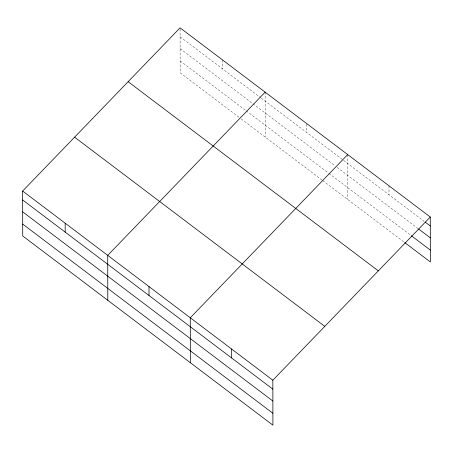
<?xml version="1.0" encoding="UTF-8"?>
<svg xmlns="http://www.w3.org/2000/svg" width="453" height="453" viewBox="0 0 453 453"><rect width="100%" height="100%" fill="white"/><g stroke="black" fill="none" stroke-linecap="round" stroke-linejoin="round"><path stroke-width="0.34" stroke-dasharray="2.27 1.7" d="M180.096 36.784L260.685 97.723M261.245 98.142L424.15 221.324M180.113 48.664L252.31 103.25M252.87 103.675L334.914 165.713M337.145 167.4L418.034 228.561M180.135 60.906L245.617 110.413M246.172 110.838L328.238 172.887M328.799 173.312L410.803 235.317M238.918 117.214L180.158 72.786L180.079 27.843M241.16 118.907L322.123 180.13M322.683 180.549L404.133 242.134M388.991 185.809L389.008 194.75M347.706 154.592L347.785 199.53M306.426 124.065L306.443 132.321M265.147 92.163L265.22 137.106M222.61 60.006L222.627 68.947"/><path stroke-width="0.68" d="M430.271 217.021L272.842 380.214L272.921 425.157L22.729 235.979L22.65 191.041L180.079 27.843L430.271 217.021L430.35 261.959L404.688 242.559M265.147 92.163L107.718 255.362L107.791 300.299M347.706 154.592L190.277 317.791L190.356 362.728M425.265 222.168L430.288 225.962M418.595 228.986L430.31 237.842M411.364 235.741L430.327 250.084M128.125 81.699L378.317 270.877M74.603 137.185L324.795 326.364M22.65 191.041L272.842 380.214M22.667 199.983L272.859 389.155M22.684 211.857L272.882 401.035M22.707 224.099L272.899 413.278M231.562 349.003L231.579 357.944M148.997 286.573L149.014 295.515M65.181 223.199L65.198 232.14"/></g></svg>
